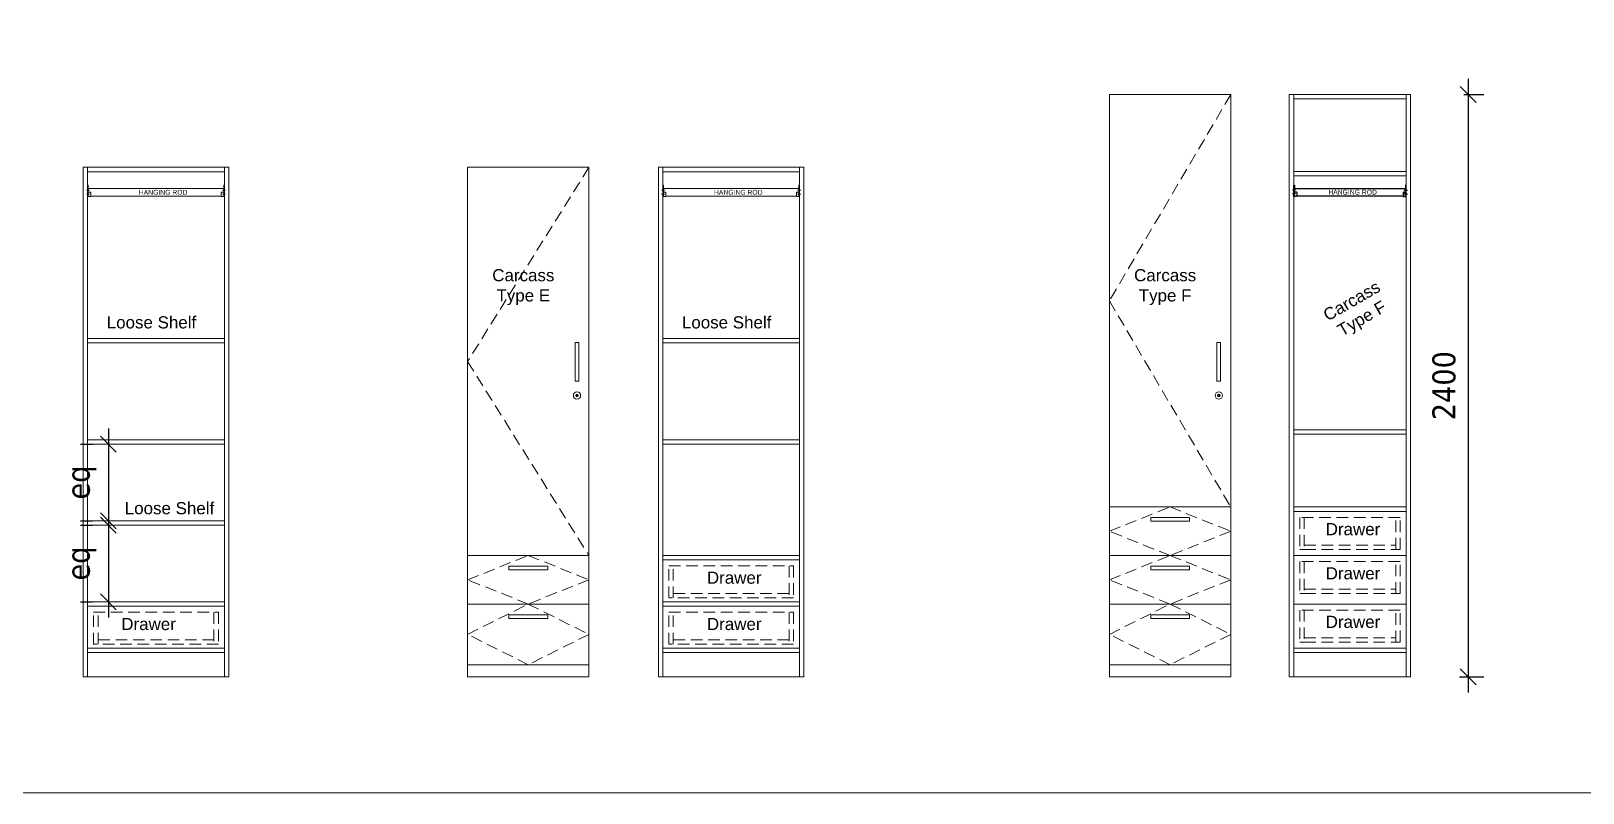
# Model space of a CAD drawing. Header units: millimetres. Extents: x 4065046 to 4134868, y -1476535 to -1460275.
# Drawn here: x 4093184 to 4099582, y -1476535 to -1473395 of the extents above; entities that cross this region are included whole.
import ezdxf

# ---------------------------------------------------------------- set-up
doc = ezdxf.new("R2010")
doc.units = ezdxf.units.MM
doc.header["$LTSCALE"] = 15
doc.header["$PDMODE"] = 35
doc.linetypes.add('HIDDEN', pattern=[9.525, 6.35, -3.175])
doc.linetypes.add('HIDDENX2', pattern=[19.05, 12.7, -6.35])
doc.layers.add('Hanging Rod', color=5, linetype='Continuous')
doc.layers.add('Shutter Opening', color=8, linetype='HIDDEN', lineweight=13)
doc.layers.add('Text', color=7, linetype='Continuous', lineweight=5)
doc.styles.add('ARIAL', font='arial.ttf', dxfattribs={"height": 50})
doc.styles.add('ROMANS', font='tahoma.ttf')
doc.styles.get("Standard").update_dxf_attribs({"font": 'arial.ttf'})
doc.dimstyles.new('MD50', dxfattribs={"dimscale": 50, "dimtxt": 1.9, "dimasz": 1.3, "dimexe": 1.3, "dimexo": 2.38, "dimgap": 1, "dimtad": 1, "dimdec": 0, "dimzin": 3, "dimdsep": 46, "dimtxsty": 'ROMANS', "dimblk": 'OBLIQUE', "dimcen": -1.9, "dimdle": 1.3, "dimclrd": 150, "dimclre": 150, "dimclrt": 256, "dimadec": 0, "dimazin": 0, "dimtfac": 1, "dimtdec": 0, "dimtix": 1, "dimtmove": 2, "dimatfit": 3, "dimfxl": 1, "dimtolj": 1, "dimtzin": 3, "dimarcsym": 0})

# ---------------------------------------------------------------- blocks, each defined once
blk = doc.blocks.new('hanger 500')
at = {"color": 3}
for p, q in [((-447.9, 0), (-461, 0)), ((0, 0), (13.1, 0)), ((-447.9, -16), (-461, -16)), ((0, -16), (13.1, -16))]:
    blk.add_line(p, q, dxfattribs=at)
at = {"color": 5}
for points in [[(-452.9, -8.7), (-452.9, 6.5), (5.1, 6.5), (5.1, -8.7)], [(-4.9, -24.5), (-442.9, -24.5)]]:
    blk.add_lwpolyline(points, dxfattribs=at)
at = {"layer": 'Hanging Rod'}
for p, q in [((-455.9, -26.5), (-455.9, 21)), ((-455.9, 21), (-452.9, 21)), ((-452.9, 21), (-452.9, 1.5)), ((-452.9, -26.5), (-452.9, 1.5)), ((8.1, 21), (5.1, 21)), ((5.1, 21), (5.1, 1.5)), ((5.1, -26.5), (5.1, 1.5)), ((8.1, -26.5), (8.1, 21)), ((-452.9, -26.5), (-455.9, -26.5)), ((-444.9, -8.7), (-452.9, -8.7)), ((-442.9, -26.5), (-452.9, -26.5)), ((-442.9, -9.7), (-442.9, -26.5)), ((-4.9, -9.7), (-4.9, -26.5)), ((-4.9, -26.5), (5.1, -26.5)), ((-2.9, -8.7), (5.1, -8.7)), ((5.1, -26.5), (8.1, -26.5))]:
    blk.add_line(p, q, dxfattribs=at)
for centre, start, end in [((-444.3, -9.9), 8.13097, 118.73893), ((-3.6, -9.9), 61.26107, 171.86903)]:
    blk.add_arc(centre, 1.36, start, end, dxfattribs=at)
at = {"layer": 'Text', "ltscale": 3, "insert": (-213.1, 1.6), "char_height": 20, "width": 470.207, "attachment_point": 2}
blk.add_mtext('\\pxqc;HANGING ROD', dxfattribs=at)
blk = doc.blocks.new('_Oblique')
at = {"color": 0, "linetype": 'ByBlock', "lineweight": -2}
blk.add_line((-0.5, -0.5), (0.5, 0.5), dxfattribs=at)
blk = doc.blocks.new('*D251')
at = {"color": 150, "lineweight": -2, "ltscale": 0.25, "transparency": 16777216}
for p, q in [((4099109, -1473591.6), (4099109, -1476121.6)), ((4099090.6, -1473656.6), (4099174, -1473656.6)), ((4099072.6, -1476056.6), (4099174, -1476056.6))]:
    blk.add_line(p, q, dxfattribs=at)
at = {"layer": 'Defpoints', "color": 0, "ltscale": 0.25, "transparency": 16777216}
for p in [(4098971.6, -1473656.6), (4098953.6, -1476056.6), (4099109, -1476056.6)]:
    blk.add_point(p, dxfattribs=at)
at = {"color": 150, "lineweight": -2, "ltscale": 0.25, "transparency": 16777216, "xscale": 65, "yscale": 65, "zscale": 65}
for p, rotation in [((4099109, -1473656.6), 90), ((4099109, -1476056.6), 270)]:
    blk.add_blockref('_Oblique', p, dxfattribs=dict(at, rotation=rotation))
at = {"lineweight": 20, "ltscale": 0.25, "transparency": 16777216, "insert": (4099009.6, -1474856.6), "char_height": 95, "attachment_point": 5, "rotation": 90, "style": 'ROMANS'}
blk.add_mtext('\\A1;2400', dxfattribs=at)
blk = doc.blocks.new('*D225')
at = {"color": 150, "lineweight": -2, "ltscale": 0.25, "transparency": 16777216}
for p, q in [((4093503.3, -1475366.7), (4093503.3, -1475812.6)), ((4093387.9, -1475431.7), (4093438.3, -1475431.7)), ((4093387.9, -1475747.6), (4093438.3, -1475747.6))]:
    blk.add_line(p, q, dxfattribs=at)
at = {"layer": 'Defpoints', "color": 0, "ltscale": 0.25, "transparency": 16777216}
for p in [(4093506.9, -1475431.7), (4093503.3, -1475747.6), (4093506.9, -1475747.6)]:
    blk.add_point(p, dxfattribs=at)
at = {"color": 150, "lineweight": -2, "ltscale": 0.25, "transparency": 16777216, "xscale": 65, "yscale": 65, "zscale": 65}
for p, rotation in [((4093503.3, -1475431.7), 90), ((4093503.3, -1475747.6), 270)]:
    blk.add_blockref('_Oblique', p, dxfattribs=dict(at, rotation=rotation))
at = {"lineweight": 20, "ltscale": 0.25, "transparency": 16777216, "insert": (4093392.7, -1475589.6), "char_height": 95, "attachment_point": 5, "rotation": 90, "style": 'ROMANS'}
blk.add_mtext('\\A1;eq', dxfattribs=at)
blk = doc.blocks.new('*D226')
at = {"color": 150, "lineweight": -2, "ltscale": 0.25, "transparency": 16777216}
for p, q in [((4093503.3, -1475032.8), (4093503.3, -1475478.7)), ((4093387.9, -1475097.8), (4093438.3, -1475097.8)), ((4093387.9, -1475413.7), (4093438.3, -1475413.7))]:
    blk.add_line(p, q, dxfattribs=at)
at = {"layer": 'Defpoints', "color": 0, "ltscale": 0.25, "transparency": 16777216}
for p in [(4093506.9, -1475097.8), (4093503.3, -1475413.7), (4093506.9, -1475413.7)]:
    blk.add_point(p, dxfattribs=at)
at = {"color": 150, "lineweight": -2, "ltscale": 0.25, "transparency": 16777216, "xscale": 65, "yscale": 65, "zscale": 65}
for p, rotation in [((4093503.3, -1475097.8), 90), ((4093503.3, -1475413.7), 270)]:
    blk.add_blockref('_Oblique', p, dxfattribs=dict(at, rotation=rotation))
at = {"lineweight": 20, "ltscale": 0.25, "transparency": 16777216, "insert": (4093392.7, -1475255.7), "char_height": 95, "attachment_point": 5, "rotation": 90, "style": 'ROMANS'}
blk.add_mtext('\\A1;eq', dxfattribs=at)

msp = doc.modelspace()

# ---------------------------------------------------------------- linework, layer by layer
at = {"lineweight": 20, "ltscale": 0.25}
for p, q in [((4097629.9, -1476056.6), (4097629.9, -1473656.6)), ((4098371.6, -1473656.6), (4098371.6, -1475956.6)), ((4098871.6, -1473656.6), (4098371.6, -1473656.6)), ((4098371.6, -1473656.6), (4098371.6, -1476056.6)), ((4098389.6, -1473656.6), (4098389.6, -1476056.6)), ((4098853.6, -1473674.6), (4098389.6, -1473674.6)), ((4098853.6, -1476056.6), (4098853.6, -1473656.6)), ((4098871.6, -1476056.6), (4098871.6, -1473656.6)), ((4098871.6, -1475956.6), (4098871.6, -1473656.6)), ((4093417.6, -1476056.6), (4093417.6, -1473956.6)), ((4093417.6, -1473974.6), (4093981.6, -1473974.6)), ((4093981.6, -1473956.6), (4093981.6, -1476056.6)), ((4094984.2, -1476056.6), (4094984.2, -1473956.6)), ((4095788.7, -1476056.6), (4095788.7, -1473956.6)), ((4095788.7, -1473974.6), (4096352.7, -1473974.6)), ((4096352.7, -1473956.6), (4096352.7, -1476056.6)), ((4098389.6, -1475556.6), (4098389.6, -1475356.6)), ((4098389.6, -1475356.6), (4098853.6, -1475356.6)), ((4098389.6, -1475374.6), (4098853.6, -1475374.6)), ((4096352.7, -1475556.6), (4095788.7, -1475556.6)), ((4096352.7, -1475574.6), (4095788.7, -1475574.6)), ((4098853.6, -1475556.6), (4098389.6, -1475556.6)), ((4093981.6, -1475747.6), (4093417.6, -1475747.6)), ((4093981.6, -1475765.6), (4093417.6, -1475765.6)), ((4093981.6, -1476056.6), (4093981.6, -1475756.6)), ((4096352.7, -1475747.6), (4095788.7, -1475747.6)), ((4096352.7, -1475765.6), (4095788.7, -1475765.6)), ((4096352.7, -1476056.6), (4096352.7, -1475756.6)), ((4098389.6, -1476056.6), (4098389.6, -1475756.6)), ((4098389.6, -1475756.6), (4098853.6, -1475756.6)), ((4093981.6, -1475938.6), (4093417.6, -1475938.6)), ((4093981.6, -1475956.6), (4093417.6, -1475956.6)), ((4096352.7, -1475938.6), (4095788.7, -1475938.6)), ((4096352.7, -1475956.6), (4095788.7, -1475956.6)), ((4098389.6, -1475938.6), (4098853.6, -1475938.6)), ((4098389.6, -1475956.6), (4098853.6, -1475956.6)), ((4098853.6, -1475956.6), (4098389.6, -1475956.6))]:
    msp.add_line(p, q, dxfattribs=at)
at = {"lineweight": 20}
for p, q in [((4093425.6, -1474051.1), (4093412.5, -1474051.1)), ((4093973.5, -1474051.1), (4093986.6, -1474051.1)), ((4095796.7, -1474051.1), (4095783.6, -1474051.1)), ((4096344.6, -1474051.1), (4096357.7, -1474051.1)), ((4093425.6, -1474067.1), (4093412.5, -1474067.1)), ((4093973.5, -1474067.1), (4093986.6, -1474067.1)), ((4095796.7, -1474067.1), (4095783.6, -1474067.1)), ((4096344.6, -1474067.1), (4096357.7, -1474067.1)), ((4095434.6, -1474892.7), (4095435.6, -1474892.7)), ((4095434.6, -1474892.7), (4095434.6, -1474895.9)), ((4095435.6, -1474892.7), (4095435.6, -1474895.9)), ((4098080.3, -1474892.7), (4098081.3, -1474892.7)), ((4098080.3, -1474892.7), (4098080.3, -1474895.9)), ((4098081.3, -1474892.7), (4098081.3, -1474895.9)), ((4095434.6, -1474898.6), (4095434.6, -1474901.7)), ((4095434.6, -1474901.7), (4095435.6, -1474901.7)), ((4095435.6, -1474898.6), (4095435.6, -1474901.7)), ((4098080.3, -1474898.6), (4098080.3, -1474901.7)), ((4098080.3, -1474901.7), (4098081.3, -1474901.7)), ((4098081.3, -1474898.6), (4098081.3, -1474901.7))]:
    msp.add_line(p, q, dxfattribs=at)
at = {"color": 0, "lineweight": 20, "ltscale": 0.25}
msp.add_line((4098371.6, -1476056.6), (4098871.6, -1476056.6), dxfattribs=at)
at = {"lineweight": 20, "ltscale": 0.25}
for points in [[(4065045.8, -1460274.6), (4134868, -1460274.6), (4134868, -1476535.2), (4065045.8, -1476535.2)], [(4097629.9, -1473656.6), (4098129.9, -1473656.6), (4098129.9, -1476006.6), (4097629.9, -1476006.6)], [(4093399.6, -1473956.6), (4093999.6, -1473956.6), (4093999.6, -1476056.6), (4093399.6, -1476056.6)], [(4094984.2, -1473956.6), (4095484.2, -1473956.6), (4095484.2, -1476006.6), (4094984.2, -1476006.6)], [(4095770.7, -1473956.6), (4096370.7, -1473956.6), (4096370.7, -1476056.6), (4095770.7, -1476056.6)], [(4098853.6, -1473974.1), (4098389.6, -1473974.1), (4098389.6, -1473992.1), (4098853.6, -1473992.1)], [(4095427, -1474678.6), (4095442, -1474678.6), (4095442, -1474838.6), (4095427, -1474838.6)], [(4098072.8, -1474678.6), (4098087.8, -1474678.6), (4098087.8, -1474838.6), (4098072.8, -1474838.6)], [(4093417.6, -1475080.3), (4093981.6, -1475080.3), (4093981.6, -1475098.3), (4093417.6, -1475098.3)], [(4095788.7, -1475080.3), (4096352.7, -1475080.3), (4096352.7, -1475098.3), (4095788.7, -1475098.3)], [(4098853.6, -1475038.8), (4098389.6, -1475038.8), (4098389.6, -1475056.8), (4098853.6, -1475056.8)], [(4097629.9, -1475556.6), (4098129.9, -1475556.6), (4098129.9, -1475356.6), (4097629.9, -1475356.6)], [(4097800.1, -1475414.4), (4097960.1, -1475414.4), (4097960.1, -1475399.4), (4097800.1, -1475399.4)], [(4094984.2, -1475756.6), (4095484.2, -1475756.6), (4095484.2, -1475556.6), (4094984.2, -1475556.6)], [(4097629.9, -1475756.6), (4098129.9, -1475756.6), (4098129.9, -1475556.6), (4097629.9, -1475556.6)], [(4095154.4, -1475615.1), (4095314.4, -1475615.1), (4095314.4, -1475600.1), (4095154.4, -1475600.1)], [(4097800.1, -1475615.1), (4097960.1, -1475615.1), (4097960.1, -1475600.1), (4097800.1, -1475600.1)], [(4094984.2, -1476006.6), (4095484.2, -1476006.6), (4095484.2, -1475756.6), (4094984.2, -1475756.6)], [(4097629.9, -1476006.6), (4098129.9, -1476006.6), (4098129.9, -1475756.6), (4097629.9, -1475756.6)], [(4095154.4, -1475815.8), (4095314.4, -1475815.8), (4095314.4, -1475800.8), (4095154.4, -1475800.8)], [(4097800.1, -1475815.8), (4097960.1, -1475815.8), (4097960.1, -1475800.8), (4097800.1, -1475800.8)], [(4095484.2, -1476006.6), (4094984.2, -1476006.6), (4094984.2, -1476056.6), (4095484.2, -1476056.6)]]:
    msp.add_lwpolyline(points, close=True, dxfattribs=at)
for points in [[(4100849.7, -1476535.2), (4065045.8, -1476535.2), (4065045.8, -1464611.6)], [(4098853.6, -1475756.6), (4098389.6, -1475756.6), (4098389.6, -1475556.6), (4098853.6, -1475556.6)]]:
    msp.add_lwpolyline(points, dxfattribs=at)
at = {"lineweight": 20}
for points in [[(4093420.6, -1474058.8), (4093420.6, -1474044.6), (4093978.6, -1474044.6), (4093978.6, -1474058.8)], [(4095791.7, -1474058.8), (4095791.7, -1474044.6), (4096349.7, -1474044.6), (4096349.7, -1474058.8)], [(4093968.6, -1474075.6), (4093430.6, -1474075.6)], [(4096339.7, -1474075.6), (4095801.7, -1474075.6)]]:
    msp.add_lwpolyline(points, dxfattribs=at)
at = {"color": 3, "lineweight": 20, "ltscale": 0.25}
for points in [[(4093417.6, -1474662.3), (4093981.6, -1474662.3), (4093981.6, -1474680.3), (4093417.6, -1474680.3)], [(4095788.7, -1474662.3), (4096352.7, -1474662.3), (4096352.7, -1474680.3), (4095788.7, -1474680.3)], [(4093417.6, -1475413.7), (4093981.6, -1475413.7), (4093981.6, -1475431.7), (4093417.6, -1475431.7)]]:
    msp.add_lwpolyline(points, close=True, dxfattribs=at)
at = {"color": 0, "lineweight": 20, "ltscale": 0.25}
msp.add_lwpolyline([(4098129.9, -1476006.6), (4097629.9, -1476006.6), (4097629.9, -1476056.6), (4098129.9, -1476056.6)], close=True, dxfattribs=at)
at = {"lineweight": 20}
for centre, radius in [((4095435.1, -1474897.2), 15), ((4095435.1, -1474897.2), 5), ((4098080.8, -1474897.2), 15), ((4098080.8, -1474897.2), 5)]:
    msp.add_circle(centre, radius, dxfattribs=at)
for centre, start, end in [((4095435.1, -1474897.2), 110.40665, 249.59335), ((4095435.1, -1474897.2), 290.40665, 69.59335), ((4098080.8, -1474897.2), 110.40665, 249.59335), ((4098080.8, -1474897.2), 290.40665, 69.59335)]:
    msp.add_arc(centre, 1.43, start, end, dxfattribs=at)
at = {"layer": 'Hanging Rod', "lineweight": 20}
for p, q in [((4093417.6, -1474077.6), (4093417.6, -1474030.1)), ((4093417.6, -1474030.1), (4093420.6, -1474030.1)), ((4093420.6, -1474030.1), (4093420.6, -1474049.6)), ((4093420.6, -1474077.6), (4093420.6, -1474049.6)), ((4093428.6, -1474058.8), (4093420.6, -1474058.8)), ((4093430.6, -1474060.8), (4093430.6, -1474077.6)), ((4093968.6, -1474060.8), (4093968.6, -1474077.6)), ((4093970.6, -1474058.8), (4093978.6, -1474058.8)), ((4093981.6, -1474030.1), (4093978.6, -1474030.1)), ((4093978.6, -1474030.1), (4093978.6, -1474049.6)), ((4093978.6, -1474077.6), (4093978.6, -1474049.6)), ((4093981.6, -1474077.6), (4093981.6, -1474030.1)), ((4095788.7, -1474077.6), (4095788.7, -1474030.1)), ((4095788.7, -1474030.1), (4095791.7, -1474030.1)), ((4095791.7, -1474030.1), (4095791.7, -1474049.6)), ((4095791.7, -1474077.6), (4095791.7, -1474049.6)), ((4095799.7, -1474058.8), (4095791.7, -1474058.8)), ((4095801.7, -1474060.8), (4095801.7, -1474077.6)), ((4096339.7, -1474060.8), (4096339.7, -1474077.6)), ((4096341.7, -1474058.8), (4096349.7, -1474058.8)), ((4096352.7, -1474030.1), (4096349.7, -1474030.1)), ((4096349.7, -1474030.1), (4096349.7, -1474049.6)), ((4096349.7, -1474077.6), (4096349.7, -1474049.6)), ((4096352.7, -1474077.6), (4096352.7, -1474030.1)), ((4093420.6, -1474077.6), (4093417.6, -1474077.6)), ((4093430.6, -1474077.6), (4093420.6, -1474077.6)), ((4093968.6, -1474077.6), (4093978.6, -1474077.6)), ((4093978.6, -1474077.6), (4093981.6, -1474077.6)), ((4095791.7, -1474077.6), (4095788.7, -1474077.6)), ((4095801.7, -1474077.6), (4095791.7, -1474077.6)), ((4096339.7, -1474077.6), (4096349.7, -1474077.6)), ((4096349.7, -1474077.6), (4096352.7, -1474077.6))]:
    msp.add_line(p, q, dxfattribs=at)
for centre, start, end in [((4093428.6, -1474060.8), 0, 90), ((4093970.6, -1474060.8), 90, 180), ((4095799.7, -1474060.8), 0, 90), ((4096341.7, -1474060.8), 90, 180)]:
    msp.add_arc(centre, 2, start, end, dxfattribs=at)
at = {"layer": 'Shutter Opening', "lineweight": 20, "ltscale": 0.25}
msp.add_line((4094984.2, -1475356.6), (4094984.2, -1474506.6), dxfattribs=at)
at = {"layer": 'Shutter Opening', "color": 251, "linetype": 'HIDDENX2', "lineweight": 20, "ltscale": 0.25}
for p, q in [((4098432.6, -1475399.6), (4098432.6, -1475531.6)), ((4098810.6, -1475531.6), (4098810.6, -1475399.6)), ((4098432.6, -1475513.6), (4098810.6, -1475513.6)), ((4098432.6, -1475531.6), (4098810.6, -1475531.6)), ((4098432.6, -1475581.6), (4098432.6, -1475713.6)), ((4098810.6, -1475713.6), (4098810.6, -1475581.6)), ((4095831.7, -1475731.6), (4095831.7, -1475599.6)), ((4096309.7, -1475599.6), (4096309.7, -1475731.6)), ((4096309.7, -1475713.6), (4095831.7, -1475713.6)), ((4098432.6, -1475695.6), (4098810.6, -1475695.6)), ((4098432.6, -1475713.6), (4098810.6, -1475713.6)), ((4093460.6, -1475922.6), (4093460.6, -1475790.6)), ((4093938.6, -1475790.6), (4093938.6, -1475922.6)), ((4095831.7, -1475922.6), (4095831.7, -1475790.6)), ((4096309.7, -1475790.6), (4096309.7, -1475922.6)), ((4098432.6, -1475781.6), (4098432.6, -1475913.6)), ((4098810.6, -1475913.6), (4098810.6, -1475781.6)), ((4093938.6, -1475904.6), (4093460.6, -1475904.6)), ((4096309.7, -1475904.6), (4095831.7, -1475904.6)), ((4098432.6, -1475895.6), (4098810.6, -1475895.6)), ((4098432.6, -1475913.6), (4098810.6, -1475913.6))]:
    msp.add_line(p, q, dxfattribs=at)
for points in [[(4098129.9, -1473656.6), (4097629.9, -1474506.6), (4098129.9, -1475356.6)], [(4095484.2, -1473956.6), (4094984.2, -1474756.6), (4095484.2, -1475556.6)], [(4097629.9, -1475456.6), (4097879.9, -1475356.6), (4098129.9, -1475456.6), (4097879.9, -1475556.6), (4097629.9, -1475456.6)], [(4098810.6, -1475531.6), (4098828.6, -1475531.6), (4098828.6, -1475399.6), (4098414.6, -1475399.6), (4098414.6, -1475531.6), (4098432.6, -1475531.6)], [(4094984.2, -1475656.6), (4095234.2, -1475556.6), (4095484.2, -1475656.6), (4095234.2, -1475756.6), (4094984.2, -1475656.6)], [(4097629.9, -1475656.6), (4097879.9, -1475556.6), (4098129.9, -1475656.6), (4097879.9, -1475756.6), (4097629.9, -1475656.6)], [(4098810.6, -1475713.6), (4098828.6, -1475713.6), (4098828.6, -1475581.6), (4098414.6, -1475581.6), (4098414.6, -1475713.6), (4098432.6, -1475713.6)], [(4094984.2, -1475881.6), (4095234.2, -1475756.6), (4095484.2, -1475881.6), (4095234.2, -1476006.6), (4094984.2, -1475881.6)], [(4097629.9, -1475881.6), (4097879.9, -1475756.6), (4098129.9, -1475881.6), (4097879.9, -1476006.6), (4097629.9, -1475881.6)], [(4098810.6, -1475913.6), (4098828.6, -1475913.6), (4098828.6, -1475781.6), (4098414.6, -1475781.6), (4098414.6, -1475913.6), (4098432.6, -1475913.6)]]:
    msp.add_lwpolyline(points, dxfattribs=at)
for points in [[(4095813.7, -1475599.6), (4096327.7, -1475599.6), (4096327.7, -1475731.6), (4095813.7, -1475731.6)], [(4093442.6, -1475790.6), (4093956.6, -1475790.6), (4093956.6, -1475922.6), (4093442.6, -1475922.6)], [(4095813.7, -1475790.6), (4096327.7, -1475790.6), (4096327.7, -1475922.6), (4095813.7, -1475922.6)]]:
    msp.add_lwpolyline(points, close=True, dxfattribs=at)

# ---------------------------------------------------------------- block references
at = {"lineweight": 20}
msp.add_blockref('hanger 500', (4098845.5, -1474050.6), dxfattribs=at)

# ---------------------------------------------------------------- texts
at = {"lineweight": 20, "ltscale": 0.25, "char_height": 50, "attachment_point": 1, "style": 'ARIAL'}
for s, insert in [('\\pxqc;Carcass\\PType E', (4095048.1, -1474376.3)), ('\\pxqc;Carcass\\PType F', (4097693.9, -1474376.3))]:
    msp.add_mtext_dynamic_manual_height_columns(s, width=331.466, gutter_width=250, heights=[0], dxfattribs=dict(at, insert=insert))
at = {"lineweight": 20, "ltscale": 0.25, "insert": (4098472.3, -1474568), "char_height": 50, "attachment_point": 1, "rotation": 30, "style": 'ARIAL'}
msp.add_mtext_dynamic_manual_height_columns('\\pxqc;Carcass\\PType F', width=331.466, gutter_width=250, heights=[0], dxfattribs=at)
at = {"lineweight": 20, "ltscale": 0.25, "char_height": 50, "width": 485.09, "attachment_point": 1, "style": 'ARIAL'}
for insert in [(4093496.5, -1474570.6), (4095867.6, -1474570.6), (4093570.8, -1475336.6)]:
    msp.add_mtext('\\pxt0.68877;Loose Shelf', dxfattribs=dict(at, insert=insert))
at = {"layer": 'Shutter Opening', "color": 251, "linetype": 'HIDDENX2', "lineweight": 20, "ltscale": 0.25, "char_height": 50, "attachment_point": 1, "style": 'ARIAL'}
for insert in [(4098521.5, -1475422.9), (4095970.6, -1475622.9), (4098521.5, -1475604.9), (4093556.4, -1475813.9), (4095970.6, -1475813.9), (4098521.5, -1475804.9)]:
    msp.add_mtext_dynamic_manual_height_columns('Drawer', width=26.954, gutter_width=250, heights=[0], dxfattribs=dict(at, insert=insert))
at = {"layer": 'Text', "lineweight": 20, "ltscale": 3, "char_height": 20, "width": 1020.207, "attachment_point": 2}
for insert in [(4093728.8, -1474049.5), (4096099.9, -1474049.5)]:
    msp.add_mtext('\\pxqc;HANGING ROD', dxfattribs=dict(at, insert=insert))

# ---------------------------------------------------------------- dimensions: what is measured, and where the dimension line sits
at = {"color": 0, "lineweight": 20, "ltscale": 0.25}
dim = msp.add_linear_dim(base=(4099109, -1476056.6), p1=(4098971.6, -1473656.6), p2=(4098953.6, -1476056.6), angle=90, dimstyle='MD50', dxfattribs=at)
dim.commit()
dim.dimension.update_dxf_attribs({"geometry": '*D251', "text_midpoint": (4099009.6, -1474856.6)})
for base, p1, p2, picture, middle in [((4093503.3, -1475413.7), (4093506.9, -1475097.8), (4093506.9, -1475413.7), '*D226', (4093392.7, -1475255.7)), ((4093503.3, -1475747.6), (4093506.9, -1475431.7), (4093506.9, -1475747.6), '*D225', (4093392.7, -1475589.6))]:
    dim = msp.add_linear_dim(base=base, p1=p1, p2=p2, angle=90, text='eq', dimstyle='MD50', dxfattribs=at)
    dim.commit()
    dim.dimension.update_dxf_attribs({"geometry": picture, "text_midpoint": middle})

doc.saveas('drawing.dxf')
